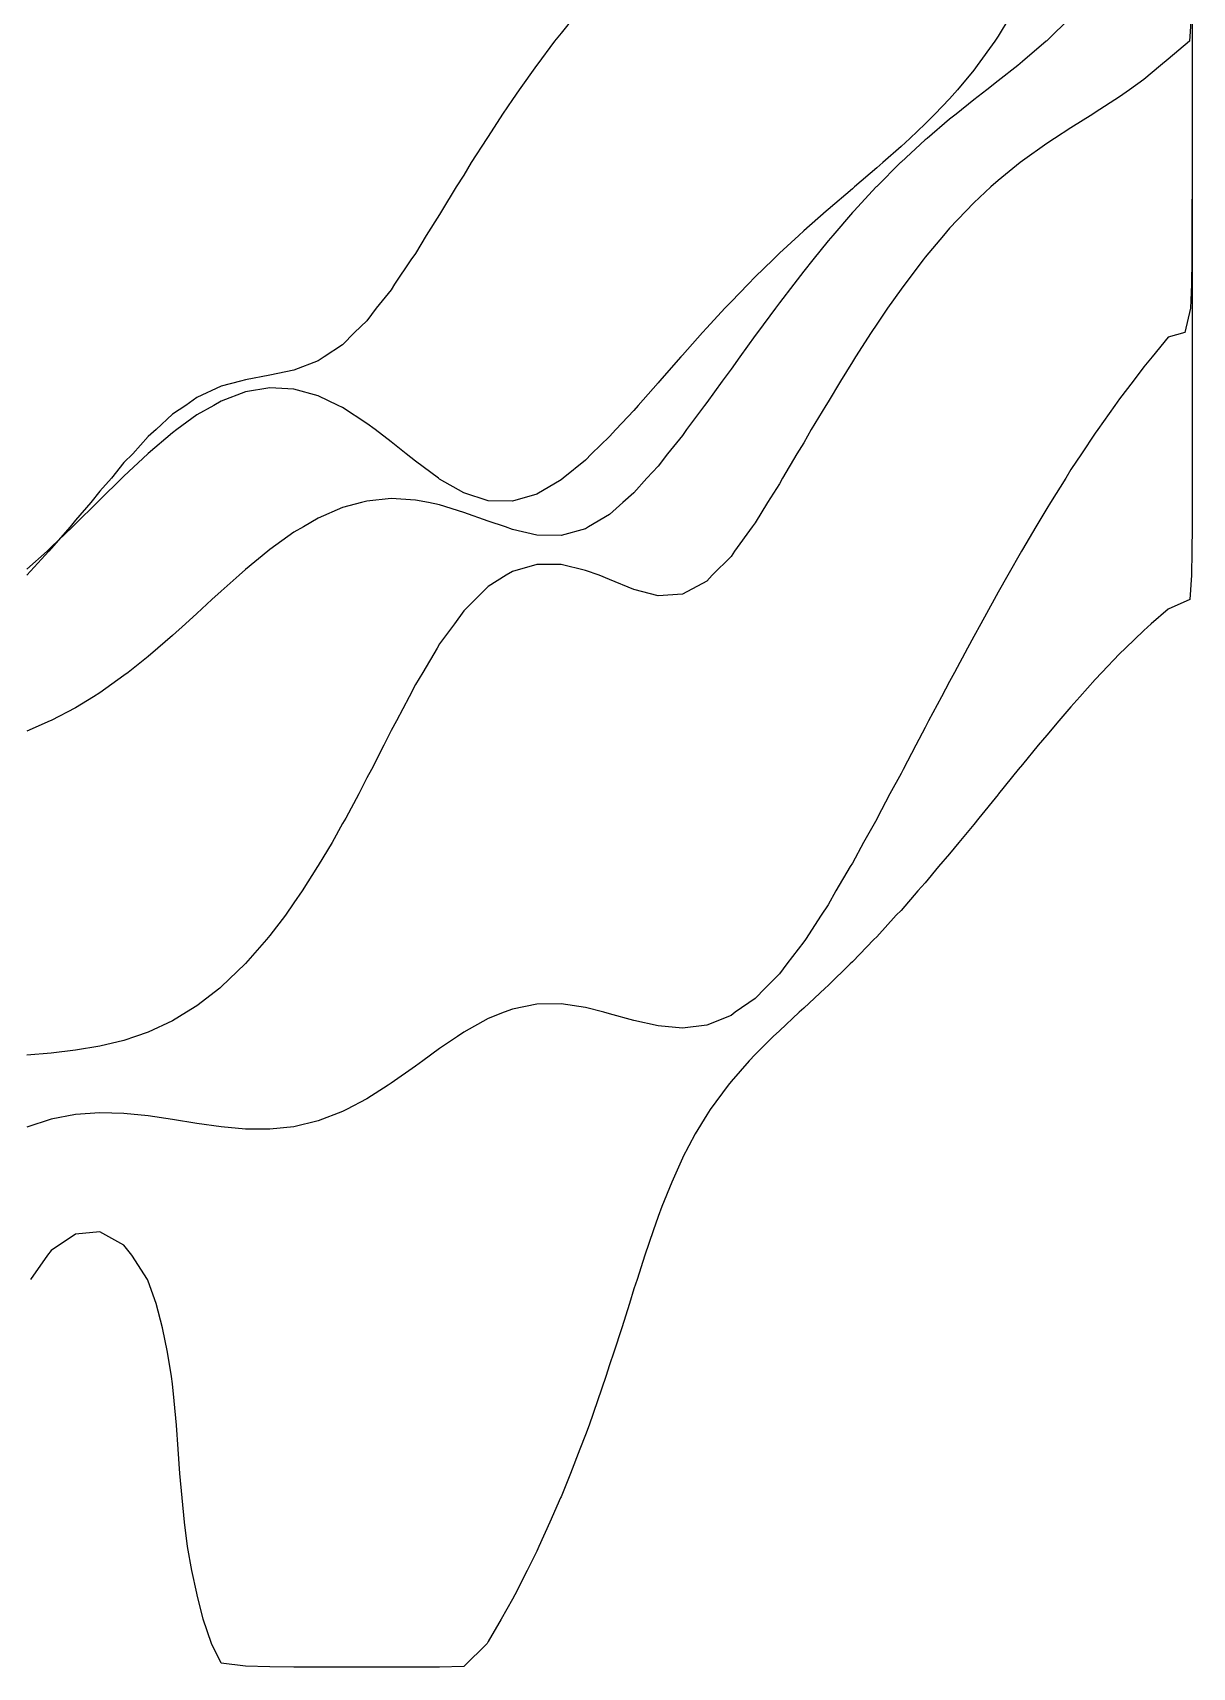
# Model space of a CAD drawing. Header units: metres. Extents: x 350990 to 353010, y 7454990 to 7457010.
# Drawn here: x 352532 to 353010, y 7454990 to 7455664 of the extents above; entities that cross this region are included whole.
import ezdxf

# ---------------------------------------------------------------- set-up
doc = ezdxf.new("R2010")
doc.units = ezdxf.units.M

msp = doc.modelspace()

# ---------------------------------------------------------------- linework, layer by layer
at = {"layer": 'PRO_RL1000'}
msp.add_polyline3d([(352755.405, 7455670, 1000), (352750, 7455663.367, 1000), (352747.319, 7455660, 1000), (352740, 7455650.198, 1000), (352739.851, 7455650, 1000), (352732.691, 7455640, 1000), (352730, 7455635.934, 1000), (352725.88, 7455630, 1000), (352720, 7455620.749, 1000), (352719.482, 7455620, 1000), (352713.029, 7455610, 1000), (352710, 7455604.828, 1000), (352706.798, 7455600, 1000), (352700.788, 7455590, 1000), (352700, 7455588.578, 1000), (352694.383, 7455580, 1000), (352690, 7455572.54, 1000), (352688.147, 7455570, 1000), (352681.47, 7455560, 1000), (352680, 7455557.611, 1000), (352673.859, 7455550, 1000), (352670, 7455544.815, 1000), (352664.954, 7455540, 1000), (352660, 7455535.002, 1000), (352652.381, 7455530, 1000), (352650, 7455528.4, 1000), (352640, 7455524.57, 1000), (352630, 7455522.404, 1000), (352620, 7455520.588, 1000), (352617.922, 7455520, 1000), (352610, 7455517.898, 1000), (352600, 7455513.295, 1000), (352595.485, 7455510, 1000), (352590, 7455506.359, 1000), (352583.288, 7455500, 1000), (352580, 7455497.203, 1000), (352573.576, 7455490, 1000), (352570, 7455486.423, 1000), (352564.796, 7455480, 1000), (352560, 7455474.725, 1000), (352556.314, 7455470, 1000), (352550, 7455462.767, 1000), (352547.82, 7455460, 1000), (352540, 7455451.084, 1000), (352539.1, 7455450, 1000), (352530, 7455440.081, 1000)], dxfattribs=at)
at = {"layer": 'PRO_RL500'}
msp.add_polyline3d([(353009.956, 7455670, 500), (353009.956, 7455660, 500), (353009.957, 7455650, 500), (353009.957, 7455640, 500), (353009.958, 7455630, 500), (353009.958, 7455620, 500), (353009.958, 7455610, 500), (353009.957, 7455600, 500), (353009.957, 7455590, 500), (353009.956, 7455580, 500), (353009.955, 7455570, 500), (353009.953, 7455560, 500), (353009.951, 7455550, 500), (353009.949, 7455540, 500), (353009.946, 7455530, 500), (353009.942, 7455520, 500), (353009.937, 7455510, 500), (353009.931, 7455500, 500), (353009.922, 7455490, 500), (353009.91, 7455480, 500), (353009.892, 7455470, 500), (353009.863, 7455460, 500), (353009.81, 7455450, 500), (353009.682, 7455440, 500), (353008.975, 7455430, 500), (353000, 7455426.071, 500), (352993.067, 7455420, 500), (352990, 7455417.337, 500), (352982.436, 7455410, 500), (352980, 7455407.64, 500), (352972.733, 7455400, 500), (352970, 7455397.109, 500), (352963.632, 7455390, 500), (352960, 7455385.89, 500), (352954.932, 7455380, 500), (352950, 7455374.143, 500), (352946.511, 7455370, 500), (352940, 7455362.039, 500), (352938.288, 7455360, 500), (352930.194, 7455350, 500), (352930, 7455349.752, 500), (352922.008, 7455340, 500), (352920, 7455337.426, 500), (352913.766, 7455330, 500), (352910, 7455325.249, 500), (352905.415, 7455320, 500), (352900, 7455313.382, 500), (352896.883, 7455310, 500), (352890, 7455301.963, 500), (352888.071, 7455300, 500), (352880, 7455291.09, 500), (352878.852, 7455290, 500), (352870, 7455280.803, 500), (352869.099, 7455280, 500), (352860, 7455271.057, 500), (352858.76, 7455270, 500), (352850, 7455261.69, 500), (352848.006, 7455260, 500), (352840, 7455252.38, 500), (352837.334, 7455250, 500), (352830, 7455242.587, 500), (352827.422, 7455240, 500), (352820, 7455231.489, 500), (352818.758, 7455230, 500), (352811.41, 7455220, 500), (352810, 7455217.827, 500), (352805.278, 7455210, 500), (352800.044, 7455200, 500), (352800, 7455199.91, 500), (352795.568, 7455190, 500), (352791.559, 7455180, 500), (352790, 7455175.886, 500), (352787.931, 7455170, 500), (352784.551, 7455160, 500), (352781.297, 7455150, 500), (352780, 7455146.049, 500), (352778.125, 7455140, 500), (352774.969, 7455130, 500), (352771.764, 7455120, 500), (352770, 7455114.737, 500), (352768.47, 7455110, 500), (352765.063, 7455100, 500), (352761.528, 7455090, 500), (352760, 7455085.941, 500), (352757.798, 7455080, 500), (352753.889, 7455070, 500), (352750, 7455060.423, 500), (352749.826, 7455060, 500), (352745.43, 7455050, 500), (352740.913, 7455040, 500), (352740, 7455038.09, 500), (352735.99, 7455030, 500), (352730.92, 7455020, 500), (352730, 7455018.268, 500), (352725.304, 7455010, 500), (352720, 7455000.767, 500), (352719.51, 7455000, 500), (352710, 7454990.541, 500), (352700, 7454990.301, 500), (352690, 7454990.228, 500), (352680, 7454990.198, 500), (352670, 7454990.19, 500), (352660, 7454990.196, 500), (352650, 7454990.218, 500), (352640, 7454990.264, 500), (352630, 7454990.359, 500), (352620, 7454990.601, 500), (352610, 7454991.894, 500), (352605.973, 7455000, 500), (352602.677, 7455010, 500), (352600.143, 7455020, 500), (352600, 7455020.722, 500), (352597.913, 7455030, 500), (352596.209, 7455040, 500), (352594.911, 7455050, 500), (352593.9, 7455060, 500), (352593.068, 7455070, 500), (352592.319, 7455080, 500), (352591.562, 7455090, 500), (352590.712, 7455100, 500), (352590, 7455106.926, 500), (352589.599, 7455110, 500), (352587.962, 7455120, 500), (352585.869, 7455130, 500), (352583.186, 7455140, 500), (352580, 7455149.313, 500), (352579.646, 7455150, 500), (352573.229, 7455160, 500), (352570, 7455164.041, 500), (352560, 7455169.62, 500), (352550, 7455168.672, 500), (352540, 7455161.87, 500), (352538.455, 7455160, 500), (352531.542, 7455150, 500)], dxfattribs=at)
at = {"layer": 'PRO_RL600'}
msp.add_polyline3d([(353009.918, 7455670, 600), (353009.913, 7455660, 600), (353009.906, 7455650, 600), (353009.898, 7455640, 600), (353009.888, 7455630, 600), (353009.876, 7455620, 600), (353009.861, 7455610, 600), (353009.841, 7455600, 600), (353009.814, 7455590, 600), (353009.774, 7455580, 600), (353009.71, 7455570, 600), (353009.59, 7455560, 600), (353009.282, 7455550, 600), (353006.84, 7455540, 600), (353000, 7455538.052, 600), (352993.482, 7455530, 600), (352990, 7455525.87, 600), (352985.613, 7455520, 600), (352980, 7455512.748, 600), (352978.106, 7455510, 600), (352971.008, 7455500, 600), (352970, 7455498.622, 600), (352964.339, 7455490, 600), (352960, 7455483.535, 600), (352957.832, 7455480, 600), (352951.593, 7455470, 600), (352950, 7455467.489, 600), (352945.578, 7455460, 600), (352940, 7455450.6, 600), (352939.661, 7455450, 600), (352933.96, 7455440, 600), (352930, 7455433.025, 600), (352928.325, 7455430, 600), (352922.813, 7455420, 600), (352920, 7455414.844, 600), (352917.36, 7455410, 600), (352911.997, 7455400, 600), (352910, 7455396.213, 600), (352906.642, 7455390, 600), (352901.384, 7455380, 600), (352900, 7455377.306, 600), (352896.049, 7455370, 600), (352890.842, 7455360, 600), (352890, 7455358.334, 600), (352885.432, 7455350, 600), (352880.21, 7455340, 600), (352880, 7455339.583, 600), (352874.588, 7455330, 600), (352870, 7455321.413, 600), (352869.122, 7455320, 600), (352863.185, 7455310, 600), (352860, 7455304.326, 600), (352857.055, 7455300, 600), (352850.629, 7455290, 600), (352850, 7455288.971, 600), (352843.006, 7455280, 600), (352840, 7455275.913, 600), (352834.053, 7455270, 600), (352830, 7455265.741, 600), (352821.743, 7455260, 600), (352820, 7455258.725, 600), (352810, 7455254.757, 600), (352800, 7455253.516, 600), (352790, 7455254.379, 600), (352780, 7455256.609, 600), (352770, 7455259.396, 600), (352767.575, 7455260, 600), (352760, 7455261.913, 600), (352750, 7455263.423, 600), (352740, 7455263.345, 600), (352730, 7455261.348, 600), (352726.604, 7455260, 600), (352720, 7455257.411, 600), (352710, 7455251.82, 600), (352707.351, 7455250, 600), (352700, 7455245.085, 600), (352693.037, 7455240, 600), (352690, 7455237.851, 600), (352680, 7455230.767, 600), (352678.839, 7455230, 600), (352670, 7455224.38, 600), (352661.675, 7455220, 600), (352660, 7455219.151, 600), (352650, 7455215.28, 600), (352640, 7455212.875, 600), (352630, 7455211.825, 600), (352620, 7455211.903, 600), (352610, 7455212.817, 600), (352600, 7455214.241, 600), (352590, 7455215.842, 600), (352580, 7455217.298, 600), (352570, 7455218.307, 600), (352560, 7455218.589, 600), (352550, 7455217.891, 600), (352540, 7455215.985, 600), (352530, 7455212.674, 600)], dxfattribs=at)
at = {"layer": 'PRO_RL700'}
msp.add_polyline3d([(353009.477, 7455670, 700), (353008.819, 7455660, 700), (353000, 7455652.667, 700), (352996.797, 7455650, 700), (352990, 7455644.263, 700), (352984.038, 7455640, 700), (352980, 7455637.076, 700), (352970, 7455630.628, 700), (352968.988, 7455630, 700), (352960, 7455624.339, 700), (352953.263, 7455620, 700), (352950, 7455617.867, 700), (352940, 7455610.773, 700), (352939.026, 7455610, 700), (352930, 7455602.701, 700), (352927.027, 7455600, 700), (352920, 7455593.476, 700), (352916.639, 7455590, 700), (352910, 7455582.955, 700), (352907.452, 7455580, 700), (352900, 7455571.095, 700), (352899.14, 7455570, 700), (352891.557, 7455560, 700), (352890, 7455557.867, 700), (352884.454, 7455550, 700), (352880, 7455543.401, 700), (352877.706, 7455540, 700), (352871.289, 7455530, 700), (352870, 7455527.879, 700), (352865.039, 7455520, 700), (352860, 7455511.499, 700), (352859.04, 7455510, 700), (352853.044, 7455500, 700), (352850, 7455494.542, 700), (352847.123, 7455490, 700), (352841.259, 7455480, 700), (352840, 7455477.667, 700), (352834.997, 7455470, 700), (352830, 7455461.654, 700), (352828.697, 7455460, 700), (352821.472, 7455450, 700), (352820, 7455447.772, 700), (352812.216, 7455440, 700), (352810, 7455437.599, 700), (352800, 7455432.226, 700), (352790, 7455431.541, 700), (352780, 7455434.103, 700), (352770, 7455438.215, 700), (352765.694, 7455440, 700), (352760, 7455442.052, 700), (352750, 7455444.407, 700), (352740, 7455444.473, 700), (352730, 7455441.641, 700), (352727.387, 7455440, 700), (352720, 7455435.357, 700), (352714.635, 7455430, 700), (352710, 7455425.43, 700), (352706.073, 7455420, 700), (352700, 7455411.825, 700), (352698.95, 7455410, 700), (352693.081, 7455400, 700), (352690, 7455394.983, 700), (352687.49, 7455390, 700), (352682.201, 7455380, 700), (352680, 7455376.066, 700), (352677.076, 7455370, 700), (352671.91, 7455360, 700), (352670, 7455356.548, 700), (352666.739, 7455350, 700), (352661.321, 7455340, 700), (352660, 7455337.735, 700), (352655.768, 7455330, 700), (352650, 7455320.421, 700), (352649.752, 7455320, 700), (352643.436, 7455310, 700), (352640, 7455305.031, 700), (352636.462, 7455300, 700), (352630, 7455291.57, 700), (352628.726, 7455290, 700), (352620, 7455280.071, 700), (352619.931, 7455280, 700), (352610, 7455270.485, 700), (352609.415, 7455270, 700), (352600, 7455262.692, 700), (352595.77, 7455260, 700), (352590, 7455256.53, 700), (352580, 7455251.832, 700), (352574.774, 7455250, 700), (352570, 7455248.398, 700), (352560, 7455245.999, 700), (352550, 7455244.362, 700), (352540, 7455243.226, 700), (352530, 7455242.322, 700)], dxfattribs=at)
at = {"layer": 'PRO_RL800'}
msp.add_polyline3d([(352960, 7455669.932, 800), (352950, 7455660.141, 800), (352949.844, 7455660, 800), (352940, 7455651.594, 800), (352938.071, 7455650, 800), (352930, 7455643.676, 800), (352925.386, 7455640, 800), (352920, 7455635.901, 800), (352912.701, 7455630, 800), (352910, 7455627.897, 800), (352900.732, 7455620, 800), (352900, 7455619.394, 800), (352890, 7455610.211, 800), (352889.792, 7455610, 800), (352880, 7455600.229, 800), (352879.791, 7455600, 800), (352870.552, 7455590, 800), (352870, 7455589.405, 800), (352861.92, 7455580, 800), (352860, 7455577.755, 800), (352853.719, 7455570, 800), (352850, 7455565.347, 800), (352845.849, 7455560, 800), (352840, 7455552.302, 800), (352838.253, 7455550, 800), (352830.875, 7455540, 800), (352830, 7455538.773, 800), (352823.559, 7455530, 800), (352820, 7455524.934, 800), (352816.305, 7455520, 800), (352810, 7455511.135, 800), (352809.104, 7455510, 800), (352801.644, 7455500, 800), (352800, 7455497.649, 800), (352793.772, 7455490, 800), (352790, 7455485.021, 800), (352785.285, 7455480, 800), (352780, 7455473.924, 800), (352775.373, 7455470, 800), (352770, 7455465.067, 800), (352761.275, 7455460, 800), (352760, 7455459.198, 800), (352750, 7455456.387, 800), (352740, 7455456.563, 800), (352730, 7455458.917, 800), (352727.057, 7455460, 800), (352720, 7455462.31, 800), (352710, 7455465.901, 800), (352700, 7455469.017, 800), (352695.341, 7455470, 800), (352690, 7455471.013, 800), (352680, 7455471.593, 800), (352670, 7455470.606, 800), (352667.757, 7455470, 800), (352660, 7455467.9, 800), (352650, 7455463.561, 800), (352643.916, 7455460, 800), (352640, 7455457.72, 800), (352630, 7455450.575, 800), (352629.307, 7455450, 800), (352620, 7455442.361, 800), (352617.369, 7455440, 800), (352610, 7455433.489, 800), (352606.234, 7455430, 800), (352600, 7455424.332, 800), (352595.275, 7455420, 800), (352590, 7455415.266, 800), (352583.96, 7455410, 800), (352580, 7455406.628, 800), (352571.689, 7455400, 800), (352570, 7455398.686, 800), (352560, 7455391.587, 800), (352557.47, 7455390, 800), (352550, 7455385.416, 800), (352540, 7455380.2, 800), (352539.553, 7455380, 800), (352530, 7455375.789, 800)], dxfattribs=at)
at = {"layer": 'PRO_RL900'}
msp.add_polyline3d([(352934.804, 7455670, 900), (352930, 7455662.106, 900), (352928.571, 7455660, 900), (352921.41, 7455650, 900), (352920, 7455648.129, 900), (352913.216, 7455640, 900), (352910, 7455636.309, 900), (352903.988, 7455630, 900), (352900, 7455625.96, 900), (352893.697, 7455620, 900), (352890, 7455616.599, 900), (352882.524, 7455610, 900), (352880, 7455607.815, 900), (352870.863, 7455600, 900), (352870, 7455599.27, 900), (352860, 7455590.714, 900), (352859.186, 7455590, 900), (352850, 7455581.921, 900), (352847.898, 7455580, 900), (352840, 7455572.704, 900), (352837.184, 7455570, 900), (352830, 7455562.969, 900), (352827.058, 7455560, 900), (352820, 7455552.683, 900), (352817.45, 7455550, 900), (352810, 7455541.882, 900), (352808.261, 7455540, 900), (352800, 7455530.679, 900), (352799.377, 7455530, 900), (352790.605, 7455520, 900), (352790, 7455519.275, 900), (352781.717, 7455510, 900), (352780, 7455507.962, 900), (352772.517, 7455500, 900), (352770, 7455497.149, 900), (352762.562, 7455490, 900), (352760, 7455487.372, 900), (352750.854, 7455480, 900), (352750, 7455479.266, 900), (352740, 7455473.45, 900), (352730, 7455470.525, 900), (352720, 7455470.719, 900), (352710, 7455473.92, 900), (352700, 7455479.64, 900), (352699.519, 7455480, 900), (352690, 7455486.956, 900), (352686.253, 7455490, 900), (352680, 7455494.92, 900), (352673.443, 7455500, 900), (352670, 7455502.571, 900), (352660, 7455509.109, 900), (352658.22, 7455510, 900), (352650, 7455513.945, 900), (352640, 7455516.731, 900), (352630, 7455517.286, 900), (352620, 7455515.595, 900), (352610, 7455511.777, 900), (352606.972, 7455510, 900), (352600, 7455506.056, 900), (352591.775, 7455500, 900), (352590, 7455498.74, 900), (352580, 7455490.202, 900), (352579.792, 7455490, 900), (352570, 7455480.84, 900), (352569.169, 7455480, 900), (352560, 7455471.047, 900), (352558.97, 7455470, 900), (352550, 7455461.19, 900), (352548.795, 7455460, 900), (352540, 7455451.586, 900), (352538.297, 7455450, 900), (352530, 7455442.49, 900)], dxfattribs=at)

doc.saveas('drawing.dxf')
